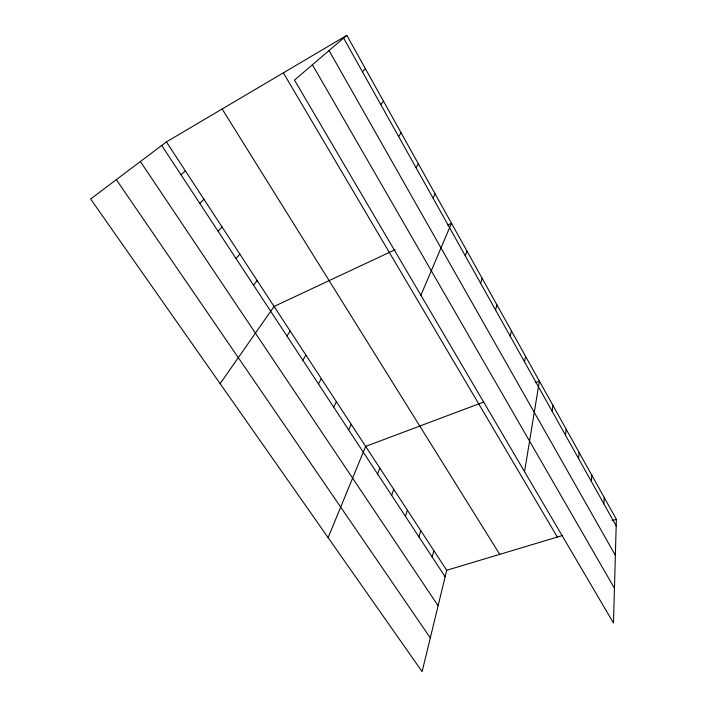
<?xml version="1.0" encoding="UTF-8"?>
<svg xmlns="http://www.w3.org/2000/svg" width="707" height="707" viewBox="0 0 707 707"><rect width="100%" height="100%" fill="white"/><g stroke="black" fill="none" stroke-linecap="round" stroke-linejoin="round"><path stroke-width="1.06" d="M616.363 519.327L613.499 623.07L294.492 80.094L346.828 35.35L616.363 519.327L612.147 520.591M603.911 503.914L604.211 497.498M591.379 481.485L591.794 475.21M578.582 458.578L579.113 452.436M565.503 435.167L566.157 429.176M552.132 411.235L552.918 405.403M524.559 471.684L539.388 381.108L535.27 382.664M524.488 361.763L525.557 356.275M510.189 336.178L511.408 330.876M166.419 141.904L446.709 570.284L422.114 671.65L90.637 199.003L166.419 141.904L346.828 35.35M432.163 556.992L433.851 550.629M495.563 310.002L496.941 304.894M418.924 536.852L420.745 530.604M480.601 283.215L482.139 278.319M405.429 516.313L407.373 510.171M391.66 495.36L393.746 489.341M465.277 255.801L466.991 251.118M377.609 473.982L379.836 468.087M328.128 537.638L365.652 446.4L483.712 402.036M420.895 295.252L451.481 223.271L447.637 225.073M348.639 429.909L351.167 424.271M333.704 407.17L336.391 401.682M433.029 198.093L435.114 193.886M318.45 383.963L321.305 378.616M416.052 167.709L418.341 163.759M302.87 360.252L305.892 355.073M286.954 336.037L290.162 331.017M398.642 136.539L401.143 132.881M220.133 383.654L274.077 306.44L395.133 249.686M253.566 285.221L257.145 280.564M380.781 104.574L383.503 101.198M236.041 258.55L239.832 254.096M218.11 231.26L222.113 227.018M362.444 71.769L365.404 68.703M199.754 203.333L203.978 199.303M180.957 174.735L185.42 170.944M446.709 570.284L562.436 535.526M116.337 179.64L430.298 637.9M140.393 161.514L438.11 605.731M161.717 145.448L445.136 576.744M222.139 108.993L499.743 554.35M283.348 72.839L557.346 537.055M312.432 64.752L614.463 588.286M329.047 50.551L615.373 555.349M343.629 38.09L616.186 525.875"/></g></svg>
